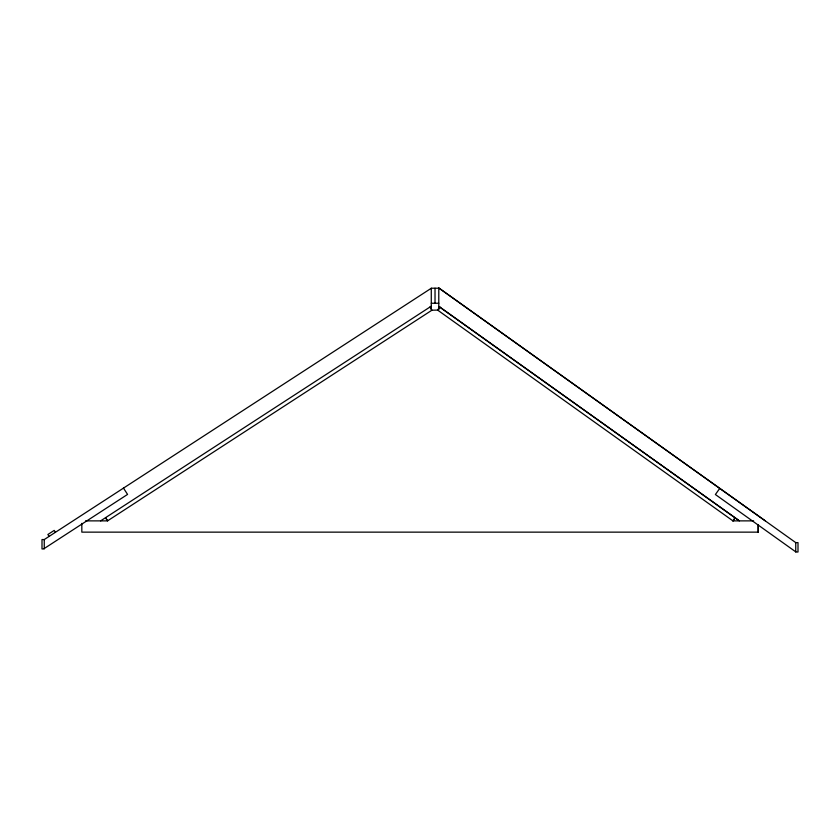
<?xml version="1.0" encoding="UTF-8"?>
<svg xmlns="http://www.w3.org/2000/svg" width="840" height="840" viewBox="0 0 840 840"><rect width="100%" height="100%" fill="white"/><g stroke="black" fill="none" stroke-linecap="round" stroke-linejoin="round"><path stroke-width="1.26" d="M719.754 488.407L715.386 494.519L795.743 551.838M85.564 520.874L107.614 520.874L105.567 517.724L107.531 520.874L431.949 310.191L437.63 310.096L439.814 307.041L738.392 520.107M438.438 309.078L439.887 307.041M437.63 310.096L732.932 520.874L735.115 517.808L733.016 520.874M44.258 539.553L44.258 548.94L42 548.94L42 539.553L44.258 539.553L431.351 288.215L438.784 288.215M44.258 548.51L127.564 494.413L123.47 488.103M100.621 520.874L431.351 306.138M431.277 303.25L438.784 303.25M732.932 520.874L753.617 520.874M758.247 525.882L758.247 532.14L81.827 532.14L81.827 523.373M795.743 542.609L798 542.609L798 552.006L795.743 552.006L795.743 542.609L438.784 287.994L438.784 309.792M438.858 287.994L765.345 520.874M438.784 306.453L739.379 520.874M429.901 307.041L431.949 310.191M55.419 532.308L54.191 530.418L47.88 534.503L49.109 536.393M758.174 524.633L758.174 532.14M435.026 288.215L435.026 303.25M431.277 288.215L431.277 309.792"/></g></svg>
